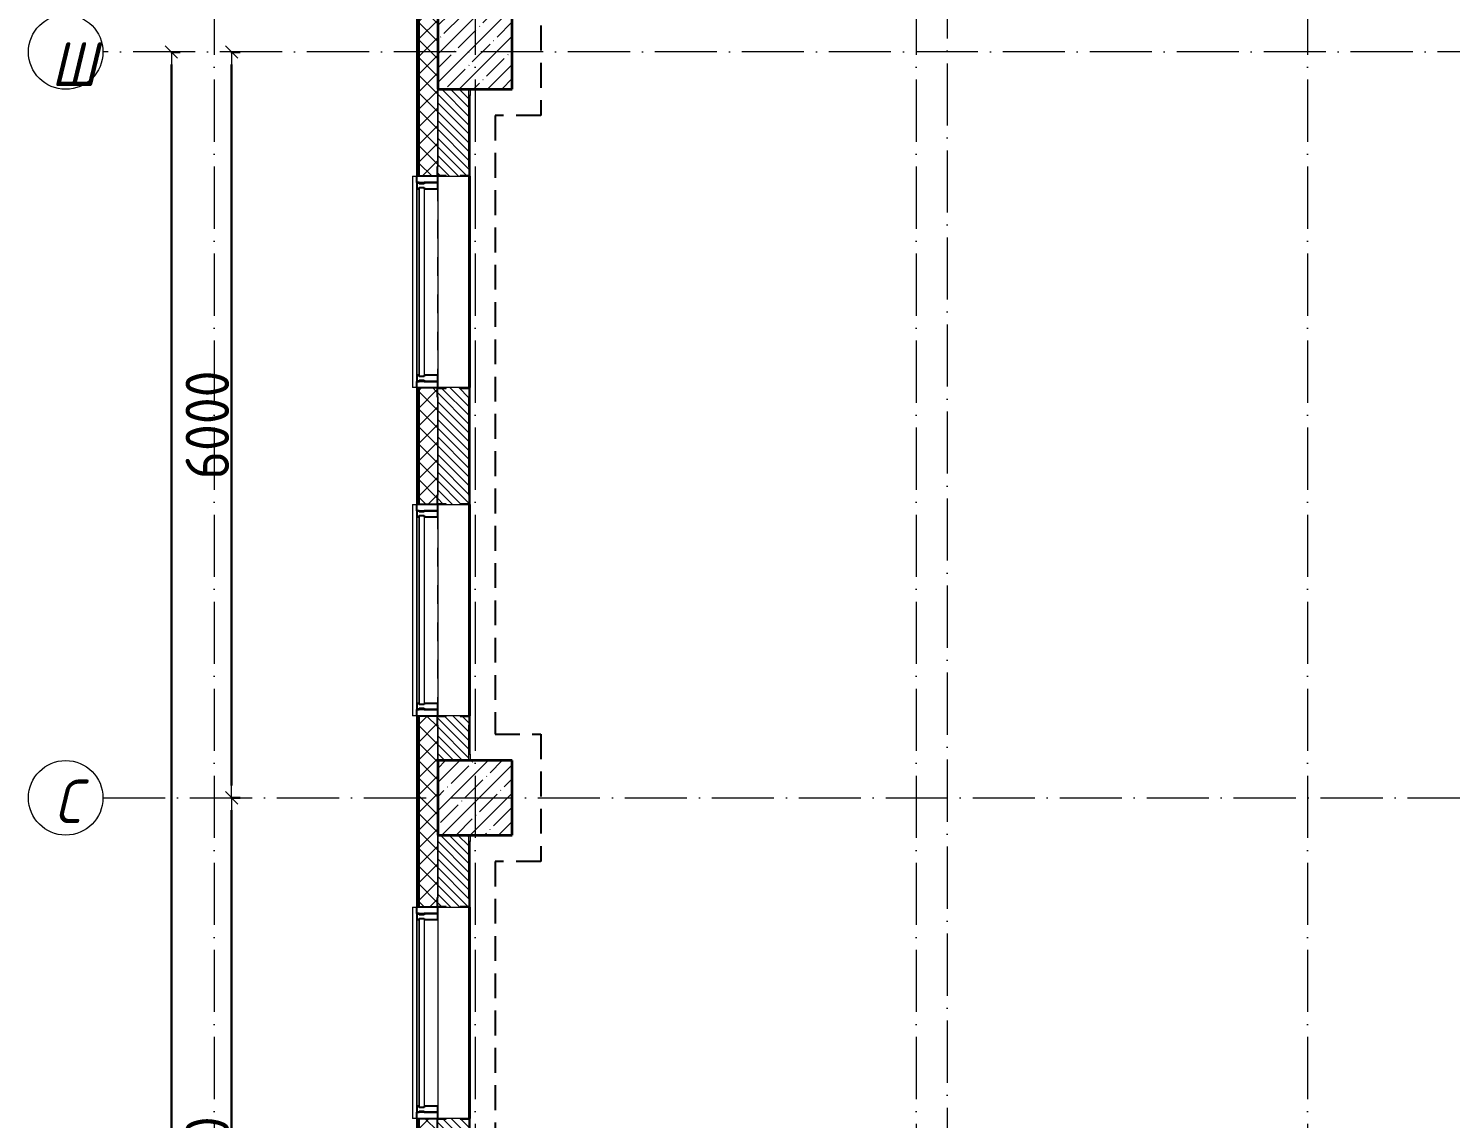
# Model space of a CAD drawing. Header units: millimetres. Extents: x -213536 to 1564669, y -45299 to 942238.
# Drawn here: x -140812 to -129364, y 137903 to 146672 of the extents above; entities that cross this region are included whole.
import ezdxf

# ---------------------------------------------------------------- set-up
doc = ezdxf.new("R2010")
doc.units = ezdxf.units.MM
for name, pattern in [('50_200_ШТРИХ_1Т_ш5_п1_п1_', [700, 500, -100, 0, -100]), ('Штрих короткий', [300, 150, -150]), ('Штриховая _2 мм - 1 мм_', [300, 200, -100])]:
    doc.linetypes.add(name, pattern=pattern)
for name, color, linetype, lineweight in [('0-1', 7, 'Continuous', 5), ('0-2', 7, 'Continuous', 9), ('Импосты витража', 7, 'Continuous', 9), ('Импосты витража-1', 7, 'Continuous', 25), ('Несущие колонны', 7, 'Continuous', 9), ('Несущие колонны-1', 7, 'Continuous', 35), ('Обобщенные модели', 7, 'Continuous', 9), ('Общие ребра', 7, 'Continuous', 9), ('Окна', 7, 'Continuous', 9), ('Оси', 7, 'Continuous', 9), ('Оси-1', 7, 'Continuous', 20), ('Оси-2', 7, '50_200_ШТРИХ_1Т_ш5_п1_п1_', 9), ('Остекление-1', 7, 'Continuous', 9), ('Перемычка-1', 7, 'Штрих короткий', 9), ('Размеры', 7, 'Continuous', 15), ('Стены', 7, 'Continuous', 9), ('Стены-1', 7, 'Continuous', 13), ('Штриховка разреза-1', 7, 'Continuous', 9)]:
    doc.layers.add(name, color=color, linetype=linetype, lineweight=lineweight)
doc.layers.add('СТ-1_1', color=7, linetype='Штриховая _2 мм - 1 мм_', lineweight=90, true_color=0x888888)
doc.layers.get('0-2').off()
doc.styles.add('ISOCPEUR_I_1', font='isocpeui.ttf', dxfattribs={"width": 0.85, "height": 2.5})
doc.styles.add('СПДС', font='isocpeur.ttf', dxfattribs={"width": 0.9})
doc.dimstyles.new('Размера А3', dxfattribs={"dimtxt": 200, "dimasz": 100, "dimexe": 70, "dimexo": 100, "dimgap": 20, "dimtad": 1, "dimdec": 0, "dimrnd": 10, "dimzin": 0, "dimdsep": 46, "dimtxsty": 'СПДС', "dimblk": 'ARROWHEAD_6', "dimcen": 1, "dimclrd": 256, "dimclre": 256, "dimclrt": 256, "dimazin": 0, "dimtfac": 1, "dimtdec": 0, "dimtmove": 2, "dimatfit": 3, "dimfxl": 1, "dimtolj": 1, "dimtzin": 0, "dimarcsym": 0})
pattern_1 = [(135, (0, 0), (-35.35534, -35.35534), [])]

# ---------------------------------------------------------------- blocks, each defined once
blk = doc.blocks.new('BSC_Колонна _Прямоугольная - 600х600-V8-АИ2_02_План отделки стен 2-го этажа _Часть 2_')
at = {"layer": 'Несущие колонны'}
h = blk.add_hatch(dxfattribs=at)
h.set_pattern_fill('FP_15', color=256, style=0, pattern_type=2)
h.set_pattern_definition([(315, (-38500, 73400), (114.04925, 114.04925), []), (315, (-38500, 73285.95), (114.04925, 114.04925), [201.613, -40.323, 3.353, -36.97])])
h.paths.add_polyline_path([(-300, -300), (300, -300), (300, 300), (-300, 300)], flags=0)
at = {"layer": 'Несущие колонны-1'}
for p, q in [((300, 300), (-300, 300)), ((-300, 300), (-300, -300)), ((300, -300), (300, 300)), ((-300, -300), (300, -300))]:
    blk.add_line(p, q, dxfattribs=at)
blk = doc.blocks.new('BSC_Колонна _Прямоугольная - 600х600-V9-АИ2_02_План отделки стен 2-го этажа _Часть 2_')
at = {"layer": 'Несущие колонны'}
h = blk.add_hatch(dxfattribs=at)
h.set_pattern_fill('FP_16', color=256, style=0, pattern_type=2)
h.set_pattern_definition([(45, (-73400, -32500), (-114.04925, 114.04925), []), (45, (-73285.95, -32500), (-114.04925, 114.04925), [201.613, -40.323, 3.353, -36.97])])
h.paths.add_polyline_path([(-300, -300), (300, -300), (300, 300), (-300, 300)], flags=0)
at = {"layer": 'Несущие колонны-1'}
for p, q in [((300, 300), (-300, 300)), ((-300, 300), (-300, -300)), ((300, -300), (300, 300)), ((-300, -300), (300, -300))]:
    blk.add_line(p, q, dxfattribs=at)
blk = doc.blocks.new('Прямоугольный импост - Откос СФТК_50х170 мм-26914083-АИ2_02_План отделки стен 2-го этажа _Часть 2_')
at = {"layer": 'Импосты витража-1'}
for p, q in [((0, 20), (-50, 20)), ((-50, 20), (-50, -150)), ((0, -144), (0, 20)), ((-50, -150), (0, -150))]:
    blk.add_line(p, q, dxfattribs=at)
blk = doc.blocks.new('PNS_Панель прямоугольная1 - Нр_Стекло - 40мм-26230645-АИ2_02_План отделки стен 2-го этажа _Часть 2_')
at = {"layer": 'Остекление-1'}
for p, q in [((-750, 40), (750, 40)), ((-760, 0), (760, 0)), ((750, 0), (-750, 0))]:
    blk.add_line(p, q, dxfattribs=at)
blk = doc.blocks.new('Прямоугольный импост - Откос СФТК_50х170 мм-26840925-АИ2_02_План отделки стен 2-го этажа _Часть 2_')
at = {"layer": 'Импосты витража-1'}
for p, q in [((-50, 20), (0, 20)), ((-50, -150), (-50, 20)), ((0, 20), (0, -144)), ((0, -150), (-50, -150))]:
    blk.add_line(p, q, dxfattribs=at)
blk = doc.blocks.new('Прямоугольный импост - Импост структурный с накладкой - 150мм-26230549-АИ2_02_План отделки стен 2-го этажа _Часть 2_')
at = {"layer": 'Импосты витража'}
for p, q in [((72933, 43280), (72933, 41780)), ((73100, 43280), (73100, 41780))]:
    blk.add_line(p, q, dxfattribs=at)
blk = doc.blocks.new('Прямоугольный импост - Импост структурный с накладкой - 150мм-V172-АИ2_02_План отделки стен 2-го этажа _Часть 2_')
at = {"layer": 'Импосты витража-1'}
for p, q in [((-25, 0), (-25, 17)), ((-25, 17), (25, 17)), ((-15, 0), (-25, 0)), ((-15, -40), (-15, 0)), ((25, 0), (15, 0)), ((15, 0), (15, -40)), ((25, 17), (25, 0)), ((-25, -150), (-25, -40)), ((-25, -40), (-15, -40)), ((15, -40), (25, -40)), ((25, -40), (25, -150)), ((25, -150), (-25, -150))]:
    blk.add_line(p, q, dxfattribs=at)
blk = doc.blocks.new('Проем_Дверь_Прямоугольный - 1700х2700h_витражные проемы-27141001-АИ2_02_План отделки стен 2-го этажа _Часть 2_')
at = {"layer": 'Перемычка-1'}
for p, q in [((850, 125), (-850, 125)), ((850, -125), (-850, -125))]:
    blk.add_line(p, q, dxfattribs=at)
blk = doc.blocks.new('Фахверк_СКБ_Уголок - 250_2700-27497298-АИ2_02_План отделки стен 2-го этажа _Часть 2_')
at = {"layer": 'Обобщенные модели'}
for p, q in [((200, 181), (125, 181)), ((125, 181), (125, 106)), ((131, 106), (131, 175)), ((131, 175), (200, 175)), ((200, 175), (200, 181)), ((125, 106), (131, 106)), ((131, -6), (125, -6)), ((125, -6), (125, -81)), ((125, -81), (200, -81)), ((131, -75), (131, -6)), ((200, -75), (131, -75)), ((200, -81), (200, -75))]:
    blk.add_line(p, q, dxfattribs=at)
blk = doc.blocks.new('Отлив_СКБ - Отлив витража_СФТК-31883956-АИ2_02_План отделки стен 2-го этажа _Часть 2_')
at = {"layer": 'Окна'}
for p, q in [((0, 3), (0, 37)), ((1700, 37), (0, 37)), ((50, 2), (1650, 2)), ((1700, 37), (1700, 3))]:
    blk.add_line(p, q, dxfattribs=at)
blk = doc.blocks.new('0125-Р-ОО-Ш2-АР-о_23_10_2024_rvt-1-АИ2_02_План отделки стен 2-го этажа _Часть 2_')
at = {"layer": 'Штриховка разреза-1'}
h = blk.add_hatch(dxfattribs=at)
h.set_pattern_fill('FP_81', color=256, style=0, pattern_type=2)
h.set_pattern_definition([(45, (0, 0), (-70.71068, 70.71068), []), (135, (0, 0), (-70.71068, -70.71068), [])])
h.paths.add_polyline_path([(73025, 14150), (73100, 14150), (73100, 15445), (73094, 15445), (73094, 15520), (72950, 15520), (72950, 14150)], flags=0)
h.paths.add_polyline_path([(73094, 17220), (73094, 17295), (73100, 17295), (73100, 18085), (73094, 18085), (73094, 18160), (72950, 18160), (72950, 17220)], flags=0)
h.paths.add_polyline_path([(73094, 19860), (73094, 19935), (73100, 19935), (73100, 21325), (73094, 21325), (73094, 21400), (72950, 21400), (72950, 19860)], flags=0)
h.paths.add_polyline_path([(73094, 23100), (73094, 23175), (73100, 23175), (73100, 23965), (73094, 23965), (73094, 24040), (72950, 24040), (72950, 23100)], flags=0)
h.paths.add_polyline_path([(72950, 25740), (73094, 25740), (73094, 25815), (73100, 25815), (73100, 27205), (73094, 27205), (73094, 27280), (72950, 27280), (72950, 26366)], flags=0)
h.paths.add_polyline_path([(73094, 28980), (73094, 29055), (73100, 29055), (73100, 29845), (73094, 29845), (73094, 29920), (72950, 29920), (72950, 28980)], flags=0)
h.paths.add_polyline_path([(73094, 31620), (73094, 31695), (73100, 31695), (73100, 33085), (73094, 33085), (73094, 33160), (72950, 33160), (72950, 31620)], flags=0)
h.paths.add_polyline_path([(73094, 34860), (73094, 34935), (73100, 34935), (73100, 35725), (73094, 35725), (73094, 35800), (72950, 35800), (72950, 34860)], flags=0)
h.paths.add_polyline_path([(73094, 37500), (73094, 37575), (73100, 37575), (73100, 38965), (73094, 38965), (73094, 39040), (72950, 39040), (72950, 37500)], flags=0)
h.paths.add_polyline_path([(72950, 40740), (73094, 40740), (73094, 40815), (73100, 40815), (73100, 41605), (73094, 41605), (73094, 41680), (72950, 41680), (72950, 40746)], flags=0)
h.paths.add_polyline_path([(73094, 43380), (73094, 43455), (73100, 43455), (73100, 44900), (72950, 44900), (72950, 43380)], flags=0)
h = blk.add_hatch(dxfattribs=at)
h.set_pattern_fill('FP_2', color=256, style=0, pattern_type=2)
h.set_pattern_definition(pattern_1)
h.paths.add_polyline_path([(73350, 32800), (73350, 33154), (73281, 33154), (73281, 33160), (73169, 33160), (73169, 33154), (73100, 33154), (73100, 32800), (73310, 32800)], flags=0)
h.paths.add_polyline_path([(73281, 34860), (73281, 34866), (73350, 34866), (73350, 35794), (73281, 35794), (73281, 35800), (73169, 35800), (73169, 35794), (73100, 35794), (73100, 34866), (73169, 34866), (73169, 34860)], flags=0)
h.paths.add_polyline_path([(73169, 37500), (73281, 37500), (73281, 37506), (73350, 37506), (73350, 38200), (73100, 38200), (73100, 37506), (73169, 37506)], flags=0)
h = blk.add_hatch(dxfattribs=at)
h.set_pattern_fill('FP_2', color=256, style=0, pattern_type=2)
h.set_pattern_definition(pattern_1)
h.paths.add_polyline_path([(73350, 26800), (73350, 27274), (73281, 27274), (73281, 27280), (73169, 27280), (73169, 27274), (73100, 27274), (73100, 26800), (73310, 26800)], flags=0)
h.paths.add_polyline_path([(73169, 28980), (73281, 28980), (73281, 28986), (73350, 28986), (73350, 29914), (73281, 29914), (73281, 29920), (73169, 29920), (73169, 29914), (73100, 29914), (73100, 28986), (73169, 28986)], flags=0)
h.paths.add_polyline_path([(73281, 31620), (73281, 31626), (73350, 31626), (73350, 32200), (73100, 32200), (73100, 31626), (73169, 31626), (73169, 31620)], flags=0)
at = {"layer": 'Общие ребра'}
for p, q in [((72938, 39040), (72938, 37500)), ((72943, 39040), (72943, 37500)), ((72950, 39040), (72950, 37500)), ((72950, 37500), (72950, 39040)), ((73100, 37575), (73100, 38200)), ((73100, 38200), (73100, 37575)), ((72938, 35800), (72938, 34860)), ((72943, 35800), (72943, 34860)), ((72950, 35800), (72950, 34860)), ((72950, 34860), (72950, 35800)), ((73100, 34935), (73100, 35725)), ((73100, 35725), (73100, 34935)), ((72938, 33160), (72938, 31620)), ((72943, 33160), (72943, 31620)), ((72950, 33160), (72950, 31620)), ((72950, 31620), (72950, 33160)), ((73100, 32800), (73100, 33085)), ((73100, 33085), (73100, 32800)), ((73100, 31695), (73100, 32200)), ((73100, 32200), (73100, 31695)), ((72938, 29920), (72938, 28980)), ((72943, 29920), (72943, 28980)), ((72950, 29920), (72950, 28980)), ((72950, 28980), (72950, 29920))]:
    blk.add_line(p, q, dxfattribs=at)
at = {"layer": 'Стены'}
for p, q in [((73350, 37500), (73350, 35800)), ((73350, 34860), (73350, 33160)), ((73350, 31620), (73350, 29920))]:
    blk.add_line(p, q, dxfattribs=at)
at = {"layer": 'Стены-1'}
for p, q in [((72930, 39040), (72930, 37500)), ((73350, 37575), (73350, 38200)), ((72930, 37500), (72950, 37500)), ((72950, 37500), (73094, 37500)), ((73169, 37500), (73281, 37500)), ((72950, 35800), (72930, 35800)), ((72930, 35800), (72930, 34860)), ((73094, 35800), (72950, 35800)), ((73281, 35800), (73169, 35800)), ((73350, 34935), (73350, 35725)), ((72930, 34860), (72950, 34860)), ((72950, 34860), (73094, 34860)), ((73169, 34860), (73281, 34860)), ((72950, 33160), (72930, 33160)), ((72930, 33160), (72930, 31620)), ((73094, 33160), (72950, 33160)), ((73281, 33160), (73169, 33160)), ((73350, 32800), (73350, 33085)), ((73350, 31695), (73350, 32200)), ((72930, 31620), (72950, 31620)), ((72950, 31620), (73094, 31620)), ((73169, 31620), (73281, 31620)), ((72950, 29920), (72930, 29920)), ((72930, 29920), (72930, 28980)), ((73094, 29920), (72950, 29920)), ((73281, 29920), (73169, 29920))]:
    blk.add_line(p, q, dxfattribs=at)
at = {"layer": '0-2'}
for name, p, rotation in [('BSC_Колонна _Прямоугольная - 600х600-V8-АИ2_02_План отделки стен 2-го этажа _Часть 2_', (73400, 38500), 89.9999999999999), ('Фахверк_СКБ_Уголок - 250_2700-27497298-АИ2_02_План отделки стен 2-го этажа _Часть 2_', (73275, 37375), 89.99999999999991), ('Отлив_СКБ - Отлив витража_СФТК-31883956-АИ2_02_План отделки стен 2-го этажа _Часть 2_', (72933, 35800), 90), ('Прямоугольный импост - Откос СФТК_50х170 мм-26914083-АИ2_02_План отделки стен 2-го этажа _Часть 2_', (72950, 37500), 90), ('Проем_Дверь_Прямоугольный - 1700х2700h_витражные проемы-27141001-АИ2_02_План отделки стен 2-го этажа _Часть 2_', (73225, 36650), 269.9999999999999), ('PNS_Панель прямоугольная1 - Нр_Стекло - 40мм-26230645-АИ2_02_План отделки стен 2-го этажа _Часть 2_', (72950, 36650), 270), ('Фахверк_СКБ_Уголок - 250_2700-27497298-АИ2_02_План отделки стен 2-го этажа _Часть 2_', (73175, 35925), 269.9999999999999), ('Фахверк_СКБ_Уголок - 250_2700-27497298-АИ2_02_План отделки стен 2-го этажа _Часть 2_', (73275, 34735), 89.99999999999991), ('Отлив_СКБ - Отлив витража_СФТК-31883956-АИ2_02_План отделки стен 2-го этажа _Часть 2_', (72933, 33160), 90), ('Прямоугольный импост - Откос СФТК_50х170 мм-26914083-АИ2_02_План отделки стен 2-го этажа _Часть 2_', (72950, 34860), 90), ('Проем_Дверь_Прямоугольный - 1700х2700h_витражные проемы-27141001-АИ2_02_План отделки стен 2-го этажа _Часть 2_', (73225, 34010), 269.9999999999999), ('PNS_Панель прямоугольная1 - Нр_Стекло - 40мм-26230645-АИ2_02_План отделки стен 2-го этажа _Часть 2_', (72950, 34010), 270), ('Фахверк_СКБ_Уголок - 250_2700-27497298-АИ2_02_План отделки стен 2-го этажа _Часть 2_', (73175, 33285), 269.9999999999999), ('Отлив_СКБ - Отлив витража_СФТК-31883956-АИ2_02_План отделки стен 2-го этажа _Часть 2_', (72933, 29920), 90), ('Прямоугольный импост - Откос СФТК_50х170 мм-26914083-АИ2_02_План отделки стен 2-го этажа _Часть 2_', (72950, 31620), 90), ('Фахверк_СКБ_Уголок - 250_2700-27497298-АИ2_02_План отделки стен 2-го этажа _Часть 2_', (73275, 31495), 89.99999999999991), ('Проем_Дверь_Прямоугольный - 1700х2700h_витражные проемы-27141001-АИ2_02_План отделки стен 2-го этажа _Часть 2_', (73225, 30770), 89.99999999999991), ('PNS_Панель прямоугольная1 - Нр_Стекло - 40мм-26230645-АИ2_02_План отделки стен 2-го этажа _Часть 2_', (72950, 30770), 270), ('Фахверк_СКБ_Уголок - 250_2700-27497298-АИ2_02_План отделки стен 2-го этажа _Часть 2_', (73175, 30045), 269.9999999999999)]:
    blk.add_blockref(name, p, dxfattribs=dict(at, rotation=rotation))
at = {"layer": '0-2', "extrusion": (0, 0, -1), "rotation": 270}
for name, p in [('Прямоугольный импост - Импост структурный с накладкой - 150мм-V172-АИ2_02_План отделки стен 2-го этажа _Часть 2_', (-72950, 37425)), ('Прямоугольный импост - Откос СФТК_50х170 мм-26840925-АИ2_02_План отделки стен 2-го этажа _Часть 2_', (-72950, 35800)), ('Прямоугольный импост - Импост структурный с накладкой - 150мм-V172-АИ2_02_План отделки стен 2-го этажа _Часть 2_', (-72950, 35875)), ('Прямоугольный импост - Импост структурный с накладкой - 150мм-V172-АИ2_02_План отделки стен 2-го этажа _Часть 2_', (-72950, 34785)), ('Прямоугольный импост - Откос СФТК_50х170 мм-26840925-АИ2_02_План отделки стен 2-го этажа _Часть 2_', (-72950, 33160)), ('Прямоугольный импост - Импост структурный с накладкой - 150мм-V172-АИ2_02_План отделки стен 2-го этажа _Часть 2_', (-72950, 33235)), ('Прямоугольный импост - Импост структурный с накладкой - 150мм-V172-АИ2_02_План отделки стен 2-го этажа _Часть 2_', (-72950, 31545)), ('Прямоугольный импост - Импост структурный с накладкой - 150мм-V172-АИ2_02_План отделки стен 2-го этажа _Часть 2_', (-72950, 29995)), ('Прямоугольный импост - Откос СФТК_50х170 мм-26840925-АИ2_02_План отделки стен 2-го этажа _Часть 2_', (-72950, 29920))]:
    blk.add_blockref(name, p, dxfattribs=at)
at = {"layer": '0-2'}
for name, p in [('Прямоугольный импост - Импост структурный с накладкой - 150мм-26230549-АИ2_02_План отделки стен 2-го этажа _Часть 2_', (0, -5880)), ('Прямоугольный импост - Импост структурный с накладкой - 150мм-26230549-АИ2_02_План отделки стен 2-го этажа _Часть 2_', (0, -8520)), ('BSC_Колонна _Прямоугольная - 600х600-V9-АИ2_02_План отделки стен 2-го этажа _Часть 2_', (73400, 32500)), ('Прямоугольный импост - Импост структурный с накладкой - 150мм-26230549-АИ2_02_План отделки стен 2-го этажа _Часть 2_', (0, -11760))]:
    blk.add_blockref(name, p, dxfattribs=at)
blk = doc.blocks.new('Ось сетки - Круг_Ø6_00__ISO-2_5_0_9K_-16731441-АИ2_02_План отделки стен 2-го этажа _Часть 2_')
at = {"layer": 'Оси-1'}
blk.add_circle((0, 0), 3, dxfattribs=at)
blk = doc.blocks.new('ARROWHEAD_6')
at = {"color": 0, "linetype": 'Continuous'}
for p, q in [((0, 0), (-1, 0)), ((-0.5, -0.5), (0.5, 0.5))]:
    blk.add_line(p, q, dxfattribs=at)
blk = doc.blocks.new('*D3090')
at = {"layer": 'Defpoints', "color": 0, "transparency": 16777216}
for p in [(277580, 245315), (277686, 245315), (277580, 239315)]:
    blk.add_point(p, dxfattribs=at)
at = {"layer": 'Размеры', "lineweight": -2, "transparency": 16777216}
for p, q in [((277680, 245315), (277756, 245315)), ((277686, 239415), (277686, 245215)), ((277680, 239315), (277756, 239315))]:
    blk.add_line(p, q, dxfattribs=at)
at = {"layer": 'Размеры', "lineweight": -2, "transparency": 16777216, "xscale": 100, "yscale": 100, "zscale": 100}
for p, rotation in [((277686, 245315), 90), ((277686, 239315), 270)]:
    blk.add_blockref('ARROWHEAD_6', p, dxfattribs=dict(at, rotation=rotation))
at = {"layer": 'Размеры', "lineweight": 25, "transparency": 16777216, "insert": (277491, 242315), "char_height": 350, "width": 2.49, "attachment_point": 5, "rotation": 90, "style": 'СПДС'}
blk.add_mtext('\\A1;6000', dxfattribs=at)
blk = doc.blocks.new('*D3091')
at = {"layer": 'Defpoints', "color": 0, "transparency": 16777216}
for p in [(277580, 251315), (277686, 251315), (277580, 245315)]:
    blk.add_point(p, dxfattribs=at)
at = {"layer": 'Размеры', "lineweight": -2, "transparency": 16777216}
for p, q in [((277680, 251315), (277756, 251315)), ((277686, 245415), (277686, 251215)), ((277680, 245315), (277756, 245315))]:
    blk.add_line(p, q, dxfattribs=at)
at = {"layer": 'Размеры', "lineweight": -2, "transparency": 16777216, "xscale": 100, "yscale": 100, "zscale": 100}
for p, rotation in [((277686, 251315), 90), ((277686, 245315), 270)]:
    blk.add_blockref('ARROWHEAD_6', p, dxfattribs=dict(at, rotation=rotation))
at = {"layer": 'Размеры', "lineweight": 25, "transparency": 16777216, "insert": (277491, 248315), "char_height": 350, "width": 2.49, "attachment_point": 5, "rotation": 90, "style": 'СПДС'}
blk.add_mtext('\\A1;6000', dxfattribs=at)
blk = doc.blocks.new('*D3092')
at = {"layer": 'Defpoints', "color": 0, "transparency": 16777216}
for p in [(277096, 251315), (277202, 251315), (277096, 227065)]:
    blk.add_point(p, dxfattribs=at)
at = {"layer": 'Размеры', "lineweight": -2, "transparency": 16777216}
for p, q in [((277196, 251315), (277272, 251315)), ((277202, 227165), (277202, 251215)), ((277196, 227065), (277272, 227065))]:
    blk.add_line(p, q, dxfattribs=at)
at = {"layer": 'Размеры', "lineweight": -2, "transparency": 16777216, "xscale": 100, "yscale": 100, "zscale": 100}
for p, rotation in [((277202, 251315), 90), ((277202, 227065), 270)]:
    blk.add_blockref('ARROWHEAD_6', p, dxfattribs=dict(at, rotation=rotation))
at = {"layer": 'Размеры', "lineweight": 25, "transparency": 16777216, "insert": (277007, 239190), "char_height": 350, "width": 3.19, "attachment_point": 5, "rotation": 90, "style": 'СПДС'}
blk.add_mtext('\\A1;24250', dxfattribs=at)
blk = doc.blocks.new('Оси1')
at = {"layer": 'Оси-2'}
for p, q in [((277545.6, 264395.4), (277545.6, 211864.5)), ((279645.6, 264395.4), (279645.6, 211864.5)), ((283195.6, 264395.4), (283195.6, 227065.2)), ((286345.6, 264395.4), (286345.6, 224015.2)), ((283445.6, 263125.4), (283445.6, 227065.2)), ((297695.6, 251315.2), (276650.9, 251315.2)), ((276650.9, 245315.2), (297695.6, 245315.2))]:
    blk.add_line(p, q, dxfattribs=at)
at = {"layer": 'Оси-1', "xscale": 99.99999999999993, "yscale": 99.99999999999993, "zscale": 99.99999999999993}
for p, rotation in [((276350.9, 251315.2), 89.99999999999982), ((276350.9, 245315.2), 269.9999999999995)]:
    blk.add_blockref('Ось сетки - Круг_Ø6_00__ISO-2_5_0_9K_-16731441-АИ2_02_План отделки стен 2-го этажа _Часть 2_', p, dxfattribs=dict(at, rotation=rotation))
at = {"layer": 'Оси', "char_height": 350, "attachment_point": 1, "style": 'ISOCPEUR_I_1'}
for s, insert, width in [('\\fISOCPEUR|b0|i1|c204|p34|;\\W.9;Ш', (276234.3, 251391.3), 281.392), ('\\fISOCPEUR|b0|i1|c204|p34|;\\W.9;С', (276262, 245461.9), 202.025)]:
    blk.add_mtext(s, dxfattribs=dict(at, insert=insert, width=width))
at = {"layer": 'Размеры', "lineweight": 25}
for base, p1, p2, picture, middle in [((277202.2, 251315.2), (277096.1, 227065.2), (277096.1, 251315.2), '*D3092', (277007.2, 239190.2)), ((277685.9, 251315.2), (277579.9, 245315.2), (277579.9, 251315.2), '*D3091', (277490.9, 248315.2)), ((277685.9, 245315.2), (277579.9, 239315.2), (277579.9, 245315.2), '*D3090', (277490.9, 242315.2))]:
    dim = blk.add_linear_dim(base=base, p1=p1, p2=p2, angle=90, dimstyle='Размера А3', override={"dimtxt": 350}, dxfattribs=at)
    dim.commit()
    dim.dimension.update_dxf_attribs({"geometry": picture, "text_midpoint": middle})

msp = doc.modelspace()

# ---------------------------------------------------------------- linework, layer by layer
at = {"layer": 'СТ-1_1', "lineweight": 25}
for p, q in [((-136687, 146994.8), (-136687, 145970.8)), ((-136687, 145970.8), (-137055.7, 145970.8)), ((-137055.7, 145970.8), (-137055.7, 140994.8)), ((-137055.7, 140994.8), (-136687, 140994.8)), ((-136687, 140994.8), (-136687, 139970.8)), ((-136687, 139970.8), (-137055.7, 139970.8)), ((-137055.7, 139970.8), (-137055.7, 134994.8))]:
    msp.add_line(p, q, dxfattribs=at)
at = {"layer": 'Стены'}
for p, q in [((-137255, 146182.8), (-137255, 146132.8)), ((-137267, 143782.8), (-137267, 145482.8)), ((-137255, 145482.8), (-137255, 143782.8)), ((-137267, 141142.8), (-137267, 142842.8)), ((-137255, 142842.8), (-137255, 141142.8)), ((-137255, 140832.8), (-137255, 140782.8)), ((-137255, 140182.8), (-137255, 140132.8)), ((-137267, 137902.8), (-137267, 139602.8)), ((-137255, 139602.8), (-137255, 137902.8))]:
    msp.add_line(p, q, dxfattribs=at)
at = {"layer": 'Стены-1'}
for p, q in [((-137267, 146132.8), (-137267, 145557.8)), ((-137255, 146132.8), (-137267, 146132.8)), ((-137255, 145482.8), (-137255, 146132.8)), ((-137261, 145482.8), (-137255, 145482.8)), ((-137255, 143782.8), (-137261, 143782.8)), ((-137255, 142842.8), (-137255, 143782.8)), ((-137267, 143707.8), (-137267, 142917.8)), ((-137261, 142842.8), (-137255, 142842.8)), ((-137267, 141067.8), (-137267, 140832.8)), ((-137255, 141142.8), (-137261, 141142.8)), ((-137255, 140832.8), (-137255, 141142.8)), ((-137267, 140832.8), (-137255, 140832.8)), ((-137267, 140132.8), (-137267, 139677.8)), ((-137255, 140132.8), (-137267, 140132.8)), ((-137255, 139602.8), (-137255, 140132.8)), ((-137261, 139602.8), (-137255, 139602.8)), ((-137255, 137902.8), (-137261, 137902.8)), ((-137255, 136962.8), (-137255, 137902.8))]:
    msp.add_line(p, q, dxfattribs=at)

# ---------------------------------------------------------------- block references
at = {"color": 2, "lineweight": 30}
msp.add_blockref('Оси1', (-416862.6, -104832.4), dxfattribs=at)
at = {"layer": '0-1'}
msp.add_blockref('0125-Р-ОО-Ш2-АР-о_23_10_2024_rvt-1-АИ2_02_План отделки стен 2-го этажа _Часть 2_', (-210617, 107982.8), dxfattribs=at)

doc.saveas('drawing.dxf')
